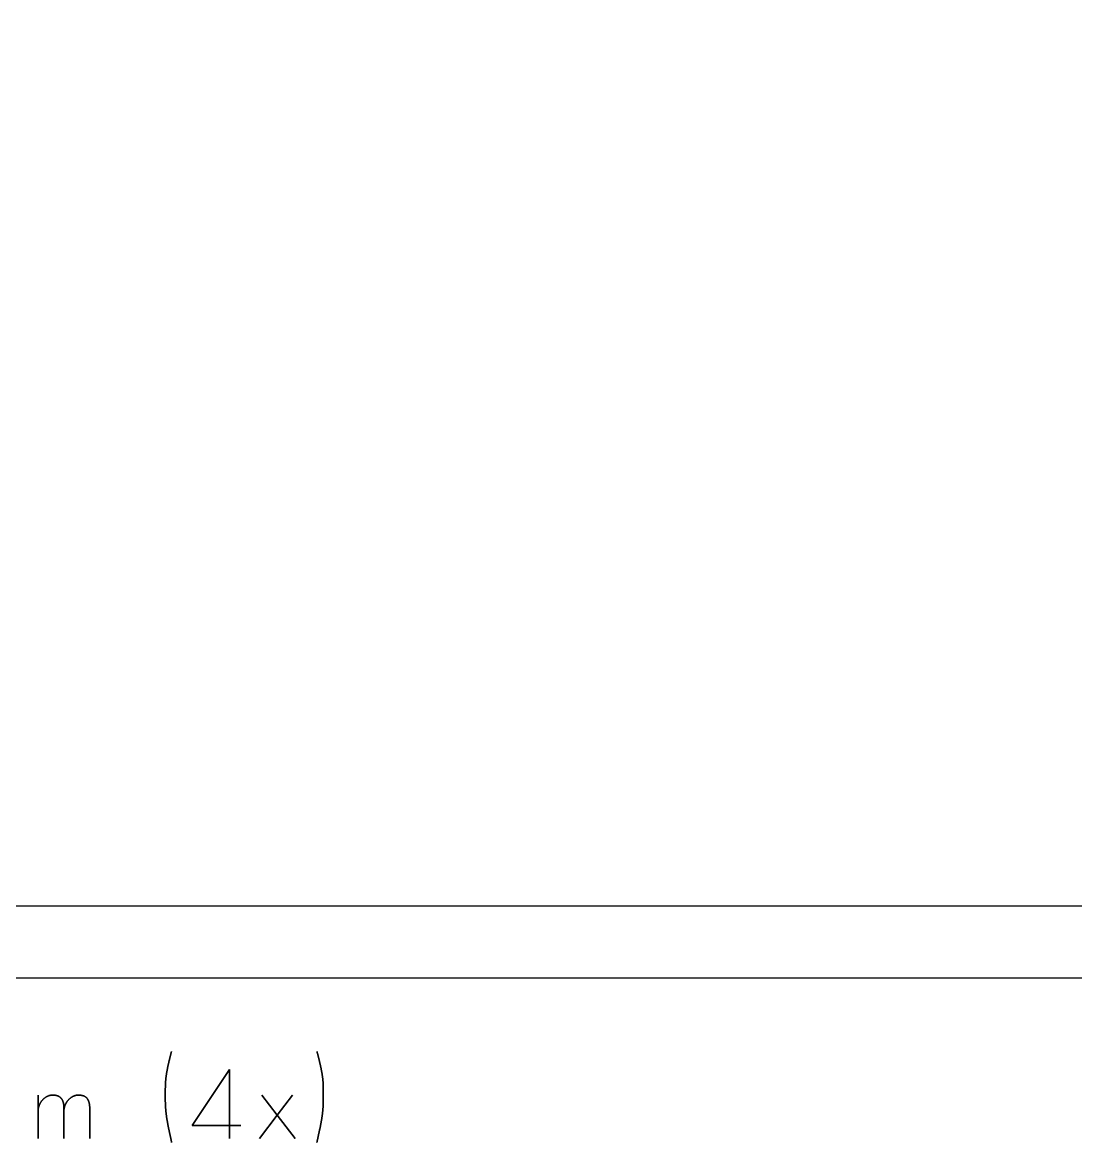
# Model space of a CAD drawing. Extents: x -3500 to 300, y -1049 to 1500.
# Drawn here: x -1895.8 to -1583, y -1048.9 to -716.4 of the extents above; entities that cross this region are included whole.
import ezdxf

# ---------------------------------------------------------------- set-up
doc = ezdxf.new("R2010")
doc.units = 0
for name, color, linetype in [('OUTLINES', 7, 'CONTINUOUS'), ('SHEETS', 7, 'CONTINUOUS'), ('SHEETTAGS', 7, 'CONTINUOUS')]:
    doc.layers.add(name, color=color, linetype=linetype)

msp = doc.modelspace()

# ---------------------------------------------------------------- linework, layer by layer
at = {"layer": 'OUTLINES', "color": 5}
msp.add_lwpolyline([(-1140.52, -396.74), (-1140.52, -978.74), (-2190.52, -978.74), (-2190.52, -396.74)], close=True, dxfattribs=at)
at = {"layer": 'SHEETS', "color": 1}
msp.add_lwpolyline([(-2200, -1000), (-1000, -1000), (-1000, 1500), (-2200, 1500)], close=True, dxfattribs=at)
at = {"layer": 'SHEETTAGS', "color": 1}
for p, q in [((-1834.26, -1027.16), (-1834.26, -1047.71)), ((-1834.26, -1047.71), (-1834.26, -1027.16)), ((-1820.1, -1040.75), (-1824.64, -1034.79)), ((-1824.64, -1034.79), (-1820.1, -1040.75)), ((-1820.1, -1040.75), (-1815.54, -1034.79)), ((-1815.54, -1034.79), (-1820.1, -1040.75)), ((-1820.1, -1040.75), (-1825.4, -1047.71)), ((-1825.4, -1047.71), (-1820.1, -1040.75))]:
    msp.add_line(p, q, dxfattribs=at)
for points in [[(-1851.46, -1048.88), (-1851.48, -1048.78), (-1851.5, -1048.67), (-1851.52, -1048.57), (-1851.54, -1048.46), (-1851.56, -1048.36), (-1851.59, -1048.26), (-1851.61, -1048.16), (-1851.63, -1048.06), (-1851.65, -1047.96), (-1851.67, -1047.86), (-1851.69, -1047.76), (-1851.71, -1047.66), (-1851.73, -1047.56), (-1851.75, -1047.46), (-1851.77, -1047.36), (-1851.8, -1047.27), (-1851.82, -1047.17), (-1851.84, -1047.07), (-1851.86, -1046.98), (-1851.88, -1046.88), (-1851.9, -1046.79), (-1851.92, -1046.69), (-1851.94, -1046.6), (-1851.96, -1046.51), (-1851.98, -1046.41), (-1852, -1046.32), (-1852.02, -1046.23), (-1852.04, -1046.14), (-1852.06, -1046.05), (-1852.07, -1045.96), (-1852.09, -1045.87), (-1852.11, -1045.78), (-1852.13, -1045.69), (-1852.15, -1045.61), (-1852.17, -1045.52), (-1852.19, -1045.43), (-1852.21, -1045.33), (-1852.23, -1045.24), (-1852.25, -1045.14), (-1852.27, -1045.04), (-1852.29, -1044.95), (-1852.31, -1044.85), (-1852.33, -1044.75), (-1852.35, -1044.66), (-1852.37, -1044.56), (-1852.39, -1044.46), (-1852.41, -1044.37), (-1852.43, -1044.27), (-1852.45, -1044.17), (-1852.47, -1044.08), (-1852.49, -1043.98), (-1852.51, -1043.89), (-1852.53, -1043.79), (-1852.55, -1043.7), (-1852.56, -1043.6), (-1852.58, -1043.51), (-1852.6, -1043.41), (-1852.62, -1043.32), (-1852.63, -1043.22), (-1852.65, -1043.13), (-1852.67, -1043.03), (-1852.69, -1042.94), (-1852.7, -1042.84), (-1852.72, -1042.75), (-1852.74, -1042.66), (-1852.75, -1042.56), (-1852.77, -1042.47), (-1852.79, -1042.38), (-1852.8, -1042.28), (-1852.82, -1042.18), (-1852.83, -1042.09), (-1852.85, -1041.99), (-1852.86, -1041.89), (-1852.88, -1041.8), (-1852.89, -1041.7), (-1852.91, -1041.6), (-1852.92, -1041.5), (-1852.94, -1041.41), (-1852.95, -1041.31), (-1852.96, -1041.21), (-1852.98, -1041.12), (-1852.99, -1041.02), (-1853, -1040.92), (-1853.02, -1040.82), (-1853.03, -1040.72), (-1853.04, -1040.63), (-1853.05, -1040.53), (-1853.07, -1040.43), (-1853.08, -1040.33), (-1853.09, -1040.23), (-1853.1, -1040.14), (-1853.11, -1040.04), (-1853.13, -1039.94), (-1853.14, -1039.84), (-1853.15, -1039.74), (-1853.16, -1039.64), (-1853.17, -1039.55), (-1853.18, -1039.45), (-1853.19, -1039.35), (-1853.2, -1039.26), (-1853.21, -1039.17), (-1853.22, -1039.08), (-1853.22, -1038.98), (-1853.23, -1038.89), (-1853.24, -1038.8), (-1853.25, -1038.7), (-1853.25, -1038.61), (-1853.26, -1038.52), (-1853.27, -1038.42), (-1853.27, -1038.33), (-1853.28, -1038.23), (-1853.29, -1038.13), (-1853.29, -1038.04), (-1853.3, -1037.94), (-1853.3, -1037.84), (-1853.31, -1037.74), (-1853.31, -1037.64), (-1853.31, -1037.54), (-1853.32, -1037.44), (-1853.32, -1037.34), (-1853.33, -1037.24), (-1853.33, -1037.14), (-1853.33, -1037.03), (-1853.33, -1036.93), (-1853.34, -1036.83), (-1853.34, -1036.72), (-1853.34, -1036.62), (-1853.34, -1036.51), (-1853.34, -1036.41), (-1853.34, -1036.3), (-1853.34, -1036.2), (-1853.35, -1036.09), (-1853.35, -1035.98), (-1853.35, -1035.87), (-1853.35, -1035.76), (-1853.35, -1035.66), (-1853.35, -1035.55), (-1853.35, -1035.44), (-1853.35, -1035.34), (-1853.35, -1035.23), (-1853.35, -1035.13), (-1853.35, -1035.03), (-1853.35, -1034.93), (-1853.35, -1034.83), (-1853.35, -1034.73), (-1853.35, -1034.63), (-1853.35, -1034.54), (-1853.35, -1034.44), (-1853.35, -1034.35), (-1853.35, -1034.25), (-1853.35, -1034.16), (-1853.35, -1034.07), (-1853.35, -1033.98), (-1853.35, -1033.89), (-1853.35, -1033.8), (-1853.35, -1033.7), (-1853.34, -1033.59), (-1853.34, -1033.49), (-1853.34, -1033.39), (-1853.34, -1033.29), (-1853.34, -1033.19), (-1853.34, -1033.09), (-1853.34, -1032.99), (-1853.34, -1032.89), (-1853.34, -1032.79), (-1853.34, -1032.7), (-1853.33, -1032.6), (-1853.33, -1032.5), (-1853.33, -1032.4), (-1853.33, -1032.31), (-1853.33, -1032.21), (-1853.32, -1032.12), (-1853.32, -1032.02), (-1853.32, -1031.93), (-1853.31, -1031.83), (-1853.31, -1031.74), (-1853.31, -1031.64), (-1853.3, -1031.55), (-1853.3, -1031.45), (-1853.29, -1031.35), (-1853.29, -1031.26), (-1853.28, -1031.16), (-1853.28, -1031.06), (-1853.27, -1030.97), (-1853.26, -1030.87), (-1853.26, -1030.77), (-1853.25, -1030.67), (-1853.24, -1030.58), (-1853.23, -1030.48), (-1853.23, -1030.38), (-1853.22, -1030.28), (-1853.21, -1030.18), (-1853.2, -1030.08), (-1853.19, -1030), (-1853.18, -1029.91), (-1853.17, -1029.82), (-1853.16, -1029.73), (-1853.15, -1029.64), (-1853.14, -1029.55), (-1853.12, -1029.46), (-1853.11, -1029.37), (-1853.1, -1029.27), (-1853.09, -1029.18), (-1853.07, -1029.08), (-1853.06, -1028.99), (-1853.05, -1028.89), (-1853.03, -1028.79), (-1853.02, -1028.69), (-1853, -1028.59), (-1852.99, -1028.49), (-1852.97, -1028.39), (-1852.96, -1028.29), (-1852.94, -1028.18), (-1852.92, -1028.08), (-1852.9, -1027.97), (-1852.89, -1027.89), (-1852.88, -1027.8), (-1852.86, -1027.72), (-1852.84, -1027.63), (-1852.83, -1027.54), (-1852.81, -1027.46), (-1852.8, -1027.37), (-1852.78, -1027.28), (-1852.76, -1027.19), (-1852.74, -1027.09), (-1852.73, -1027), (-1852.71, -1026.91), (-1852.69, -1026.82), (-1852.67, -1026.72), (-1852.65, -1026.63), (-1852.63, -1026.53), (-1852.61, -1026.43), (-1852.59, -1026.34), (-1852.57, -1026.24), (-1852.55, -1026.14), (-1852.52, -1026.04), (-1852.5, -1025.94), (-1852.48, -1025.84), (-1852.46, -1025.74), (-1852.43, -1025.63), (-1852.41, -1025.53), (-1852.39, -1025.43), (-1852.36, -1025.32), (-1852.34, -1025.24), (-1852.33, -1025.16), (-1852.31, -1025.07), (-1852.29, -1024.99), (-1852.27, -1024.9), (-1852.25, -1024.81), (-1852.23, -1024.73), (-1852.2, -1024.64), (-1852.18, -1024.55), (-1852.16, -1024.46), (-1852.14, -1024.37), (-1852.12, -1024.28), (-1852.1, -1024.19), (-1852.07, -1024.1), (-1852.05, -1024), (-1852.03, -1023.91), (-1852.01, -1023.82), (-1851.98, -1023.72), (-1851.96, -1023.62), (-1851.94, -1023.53), (-1851.91, -1023.43), (-1851.89, -1023.33), (-1851.86, -1023.23), (-1851.84, -1023.13), (-1851.81, -1023.03), (-1851.79, -1022.93), (-1851.76, -1022.83), (-1851.74, -1022.72), (-1851.71, -1022.62), (-1851.68, -1022.52), (-1851.66, -1022.41), (-1851.63, -1022.3), (-1851.6, -1022.2), (-1851.58, -1022.09), (-1851.55, -1021.98), (-1851.52, -1021.87), (-1851.55, -1021.98), (-1851.58, -1022.09), (-1851.6, -1022.2), (-1851.63, -1022.3), (-1851.66, -1022.41), (-1851.68, -1022.52), (-1851.71, -1022.62), (-1851.74, -1022.72), (-1851.76, -1022.83), (-1851.79, -1022.93), (-1851.81, -1023.03), (-1851.84, -1023.13), (-1851.86, -1023.23), (-1851.89, -1023.33), (-1851.91, -1023.43), (-1851.94, -1023.53), (-1851.96, -1023.62), (-1851.98, -1023.72), (-1852.01, -1023.82), (-1852.03, -1023.91), (-1852.05, -1024), (-1852.07, -1024.1), (-1852.1, -1024.19), (-1852.12, -1024.28), (-1852.14, -1024.37), (-1852.16, -1024.46), (-1852.18, -1024.55), (-1852.2, -1024.64), (-1852.23, -1024.73), (-1852.25, -1024.81), (-1852.27, -1024.9), (-1852.29, -1024.99), (-1852.31, -1025.07), (-1852.33, -1025.16), (-1852.34, -1025.24), (-1852.36, -1025.32), (-1852.39, -1025.43), (-1852.41, -1025.53), (-1852.43, -1025.63), (-1852.46, -1025.74), (-1852.48, -1025.84), (-1852.5, -1025.94), (-1852.52, -1026.04), (-1852.55, -1026.14), (-1852.57, -1026.24), (-1852.59, -1026.34), (-1852.61, -1026.43), (-1852.63, -1026.53), (-1852.65, -1026.63), (-1852.67, -1026.72), (-1852.69, -1026.82), (-1852.71, -1026.91), (-1852.73, -1027), (-1852.74, -1027.09), (-1852.76, -1027.19), (-1852.78, -1027.28), (-1852.8, -1027.37), (-1852.81, -1027.46), (-1852.83, -1027.54), (-1852.84, -1027.63), (-1852.86, -1027.72), (-1852.88, -1027.8), (-1852.89, -1027.89), (-1852.9, -1027.97), (-1852.92, -1028.08), (-1852.94, -1028.18), (-1852.96, -1028.29), (-1852.97, -1028.39), (-1852.99, -1028.49), (-1853, -1028.59), (-1853.02, -1028.69), (-1853.03, -1028.79), (-1853.05, -1028.89), (-1853.06, -1028.99), (-1853.07, -1029.08), (-1853.09, -1029.18), (-1853.1, -1029.27), (-1853.11, -1029.37), (-1853.12, -1029.46), (-1853.14, -1029.55), (-1853.15, -1029.64), (-1853.16, -1029.73), (-1853.17, -1029.82), (-1853.18, -1029.91), (-1853.19, -1030), (-1853.2, -1030.08), (-1853.21, -1030.18), (-1853.22, -1030.28), (-1853.23, -1030.38), (-1853.23, -1030.48), (-1853.24, -1030.58), (-1853.25, -1030.67), (-1853.26, -1030.77), (-1853.26, -1030.87), (-1853.27, -1030.97), (-1853.28, -1031.06), (-1853.28, -1031.16), (-1853.29, -1031.26), (-1853.29, -1031.35), (-1853.3, -1031.45), (-1853.3, -1031.55), (-1853.31, -1031.64), (-1853.31, -1031.74), (-1853.31, -1031.83), (-1853.32, -1031.93), (-1853.32, -1032.02), (-1853.32, -1032.12), (-1853.33, -1032.21), (-1853.33, -1032.31), (-1853.33, -1032.4), (-1853.33, -1032.5), (-1853.33, -1032.6), (-1853.34, -1032.7), (-1853.34, -1032.79), (-1853.34, -1032.89), (-1853.34, -1032.99), (-1853.34, -1033.09), (-1853.34, -1033.19), (-1853.34, -1033.29), (-1853.34, -1033.39), (-1853.34, -1033.49), (-1853.34, -1033.59), (-1853.35, -1033.7), (-1853.35, -1033.8), (-1853.35, -1033.89), (-1853.35, -1033.98), (-1853.35, -1034.07), (-1853.35, -1034.16), (-1853.35, -1034.25), (-1853.35, -1034.35), (-1853.35, -1034.44), (-1853.35, -1034.54), (-1853.35, -1034.63), (-1853.35, -1034.73), (-1853.35, -1034.83), (-1853.35, -1034.93), (-1853.35, -1035.03), (-1853.35, -1035.13), (-1853.35, -1035.23), (-1853.35, -1035.34), (-1853.35, -1035.44), (-1853.35, -1035.55), (-1853.35, -1035.66), (-1853.35, -1035.76), (-1853.35, -1035.87), (-1853.35, -1035.98), (-1853.35, -1036.09), (-1853.34, -1036.2), (-1853.34, -1036.3), (-1853.34, -1036.41), (-1853.34, -1036.51), (-1853.34, -1036.62), (-1853.34, -1036.72), (-1853.34, -1036.83), (-1853.33, -1036.93), (-1853.33, -1037.03), (-1853.33, -1037.14), (-1853.33, -1037.24), (-1853.32, -1037.34), (-1853.32, -1037.44), (-1853.31, -1037.54), (-1853.31, -1037.64), (-1853.31, -1037.74), (-1853.3, -1037.84), (-1853.3, -1037.94), (-1853.29, -1038.04), (-1853.29, -1038.13), (-1853.28, -1038.23), (-1853.27, -1038.33), (-1853.27, -1038.42), (-1853.26, -1038.52), (-1853.25, -1038.61), (-1853.25, -1038.7), (-1853.24, -1038.8), (-1853.23, -1038.89), (-1853.22, -1038.98), (-1853.22, -1039.08), (-1853.21, -1039.17), (-1853.2, -1039.26), (-1853.19, -1039.35), (-1853.18, -1039.45), (-1853.17, -1039.55), (-1853.16, -1039.64), (-1853.15, -1039.74), (-1853.14, -1039.84), (-1853.13, -1039.94), (-1853.11, -1040.04), (-1853.1, -1040.14), (-1853.09, -1040.23), (-1853.08, -1040.33), (-1853.07, -1040.43), (-1853.05, -1040.53), (-1853.04, -1040.63), (-1853.03, -1040.72), (-1853.02, -1040.82), (-1853, -1040.92), (-1852.99, -1041.02), (-1852.98, -1041.12), (-1852.96, -1041.21), (-1852.95, -1041.31), (-1852.94, -1041.41), (-1852.92, -1041.5), (-1852.91, -1041.6), (-1852.89, -1041.7), (-1852.88, -1041.8), (-1852.86, -1041.89), (-1852.85, -1041.99), (-1852.83, -1042.09), (-1852.82, -1042.18), (-1852.8, -1042.28), (-1852.79, -1042.38), (-1852.77, -1042.47), (-1852.75, -1042.56), (-1852.74, -1042.66), (-1852.72, -1042.75), (-1852.7, -1042.84), (-1852.69, -1042.94), (-1852.67, -1043.03), (-1852.65, -1043.13), (-1852.63, -1043.22), (-1852.62, -1043.32), (-1852.6, -1043.41), (-1852.58, -1043.51), (-1852.56, -1043.6), (-1852.55, -1043.7), (-1852.53, -1043.79), (-1852.51, -1043.89), (-1852.49, -1043.98), (-1852.47, -1044.08), (-1852.45, -1044.17), (-1852.43, -1044.27), (-1852.41, -1044.37), (-1852.39, -1044.46), (-1852.37, -1044.56), (-1852.35, -1044.66), (-1852.33, -1044.75), (-1852.31, -1044.85), (-1852.29, -1044.95), (-1852.27, -1045.04), (-1852.25, -1045.14), (-1852.23, -1045.24), (-1852.21, -1045.33), (-1852.19, -1045.43), (-1852.17, -1045.52), (-1852.15, -1045.61), (-1852.13, -1045.69), (-1852.11, -1045.78), (-1852.09, -1045.87), (-1852.07, -1045.96), (-1852.06, -1046.05), (-1852.04, -1046.14), (-1852.02, -1046.23), (-1852, -1046.32), (-1851.98, -1046.41), (-1851.96, -1046.51), (-1851.94, -1046.6), (-1851.92, -1046.69), (-1851.9, -1046.79), (-1851.88, -1046.88), (-1851.86, -1046.98), (-1851.84, -1047.07), (-1851.82, -1047.17), (-1851.8, -1047.27), (-1851.77, -1047.36), (-1851.75, -1047.46), (-1851.73, -1047.56), (-1851.71, -1047.66), (-1851.69, -1047.76), (-1851.67, -1047.86), (-1851.65, -1047.96), (-1851.63, -1048.06), (-1851.61, -1048.16), (-1851.59, -1048.26), (-1851.56, -1048.36), (-1851.54, -1048.46), (-1851.52, -1048.57), (-1851.5, -1048.67), (-1851.48, -1048.78), (-1851.46, -1048.88)], [(-1808.34, -1048.88), (-1808.31, -1048.78), (-1808.29, -1048.67), (-1808.27, -1048.57), (-1808.25, -1048.46), (-1808.23, -1048.36), (-1808.21, -1048.26), (-1808.18, -1048.16), (-1808.16, -1048.06), (-1808.14, -1047.96), (-1808.12, -1047.86), (-1808.1, -1047.76), (-1808.08, -1047.66), (-1808.06, -1047.56), (-1808.04, -1047.46), (-1808.02, -1047.36), (-1807.99, -1047.27), (-1807.97, -1047.17), (-1807.95, -1047.07), (-1807.93, -1046.98), (-1807.91, -1046.88), (-1807.89, -1046.79), (-1807.87, -1046.69), (-1807.85, -1046.6), (-1807.83, -1046.51), (-1807.81, -1046.41), (-1807.79, -1046.32), (-1807.77, -1046.23), (-1807.75, -1046.14), (-1807.73, -1046.05), (-1807.71, -1045.96), (-1807.69, -1045.87), (-1807.67, -1045.78), (-1807.65, -1045.69), (-1807.63, -1045.61), (-1807.61, -1045.52), (-1807.59, -1045.43), (-1807.57, -1045.33), (-1807.55, -1045.24), (-1807.53, -1045.14), (-1807.51, -1045.04), (-1807.48, -1044.95), (-1807.46, -1044.85), (-1807.44, -1044.75), (-1807.42, -1044.66), (-1807.4, -1044.56), (-1807.38, -1044.46), (-1807.36, -1044.37), (-1807.34, -1044.27), (-1807.32, -1044.17), (-1807.3, -1044.08), (-1807.28, -1043.98), (-1807.26, -1043.89), (-1807.24, -1043.79), (-1807.23, -1043.7), (-1807.21, -1043.6), (-1807.19, -1043.51), (-1807.17, -1043.41), (-1807.15, -1043.32), (-1807.14, -1043.22), (-1807.12, -1043.13), (-1807.1, -1043.03), (-1807.08, -1042.94), (-1807.07, -1042.84), (-1807.05, -1042.75), (-1807.03, -1042.66), (-1807.02, -1042.56), (-1807, -1042.47), (-1806.99, -1042.38), (-1806.97, -1042.28), (-1806.95, -1042.18), (-1806.94, -1042.09), (-1806.92, -1041.99), (-1806.91, -1041.89), (-1806.89, -1041.8), (-1806.88, -1041.7), (-1806.86, -1041.6), (-1806.85, -1041.5), (-1806.83, -1041.41), (-1806.82, -1041.31), (-1806.8, -1041.21), (-1806.79, -1041.12), (-1806.78, -1041.02), (-1806.76, -1040.92), (-1806.75, -1040.82), (-1806.74, -1040.72), (-1806.72, -1040.63), (-1806.71, -1040.53), (-1806.7, -1040.43), (-1806.69, -1040.33), (-1806.67, -1040.23), (-1806.66, -1040.14), (-1806.65, -1040.04), (-1806.64, -1039.94), (-1806.63, -1039.84), (-1806.62, -1039.74), (-1806.61, -1039.64), (-1806.6, -1039.55), (-1806.58, -1039.45), (-1806.57, -1039.35), (-1806.57, -1039.26), (-1806.56, -1039.17), (-1806.55, -1039.08), (-1806.54, -1038.98), (-1806.53, -1038.89), (-1806.52, -1038.8), (-1806.52, -1038.7), (-1806.51, -1038.61), (-1806.5, -1038.52), (-1806.5, -1038.42), (-1806.49, -1038.33), (-1806.48, -1038.23), (-1806.48, -1038.13), (-1806.47, -1038.04), (-1806.47, -1037.94), (-1806.46, -1037.84), (-1806.46, -1037.74), (-1806.45, -1037.64), (-1806.45, -1037.54), (-1806.45, -1037.44), (-1806.44, -1037.34), (-1806.44, -1037.24), (-1806.43, -1037.14), (-1806.43, -1037.03), (-1806.43, -1036.93), (-1806.43, -1036.83), (-1806.43, -1036.72), (-1806.42, -1036.62), (-1806.42, -1036.51), (-1806.42, -1036.41), (-1806.42, -1036.3), (-1806.42, -1036.2), (-1806.42, -1036.09), (-1806.42, -1035.98), (-1806.42, -1035.87), (-1806.42, -1035.76), (-1806.42, -1035.66), (-1806.42, -1035.55), (-1806.42, -1035.44), (-1806.42, -1035.34), (-1806.42, -1035.23), (-1806.42, -1035.13), (-1806.42, -1035.03), (-1806.42, -1034.93), (-1806.42, -1034.83), (-1806.42, -1034.73), (-1806.42, -1034.63), (-1806.42, -1034.54), (-1806.42, -1034.44), (-1806.42, -1034.35), (-1806.42, -1034.25), (-1806.42, -1034.16), (-1806.42, -1034.07), (-1806.42, -1033.98), (-1806.42, -1033.89), (-1806.42, -1033.8), (-1806.42, -1033.7), (-1806.42, -1033.59), (-1806.42, -1033.49), (-1806.42, -1033.39), (-1806.42, -1033.29), (-1806.42, -1033.19), (-1806.42, -1033.09), (-1806.42, -1032.99), (-1806.42, -1032.89), (-1806.43, -1032.79), (-1806.43, -1032.7), (-1806.43, -1032.6), (-1806.43, -1032.5), (-1806.43, -1032.4), (-1806.44, -1032.31), (-1806.44, -1032.21), (-1806.44, -1032.12), (-1806.44, -1032.02), (-1806.45, -1031.93), (-1806.45, -1031.83), (-1806.45, -1031.74), (-1806.46, -1031.64), (-1806.46, -1031.55), (-1806.47, -1031.45), (-1806.47, -1031.35), (-1806.48, -1031.26), (-1806.48, -1031.16), (-1806.49, -1031.06), (-1806.5, -1030.97), (-1806.5, -1030.87), (-1806.51, -1030.77), (-1806.52, -1030.67), (-1806.53, -1030.58), (-1806.54, -1030.48), (-1806.54, -1030.38), (-1806.55, -1030.28), (-1806.56, -1030.18), (-1806.57, -1030.08), (-1806.58, -1030), (-1806.59, -1029.91), (-1806.6, -1029.82), (-1806.61, -1029.73), (-1806.63, -1029.64), (-1806.64, -1029.55), (-1806.65, -1029.46), (-1806.66, -1029.37), (-1806.68, -1029.27), (-1806.69, -1029.18), (-1806.7, -1029.08), (-1806.72, -1028.99), (-1806.73, -1028.89), (-1806.75, -1028.79), (-1806.76, -1028.69), (-1806.78, -1028.59), (-1806.8, -1028.49), (-1806.81, -1028.39), (-1806.83, -1028.29), (-1806.85, -1028.18), (-1806.87, -1028.08), (-1806.89, -1027.97), (-1806.9, -1027.89), (-1806.92, -1027.8), (-1806.93, -1027.72), (-1806.95, -1027.63), (-1806.97, -1027.54), (-1806.98, -1027.46), (-1807, -1027.37), (-1807.02, -1027.28), (-1807.04, -1027.19), (-1807.05, -1027.09), (-1807.07, -1027), (-1807.09, -1026.91), (-1807.11, -1026.82), (-1807.13, -1026.72), (-1807.15, -1026.63), (-1807.17, -1026.53), (-1807.19, -1026.43), (-1807.21, -1026.34), (-1807.23, -1026.24), (-1807.25, -1026.14), (-1807.28, -1026.04), (-1807.3, -1025.94), (-1807.32, -1025.84), (-1807.34, -1025.74), (-1807.37, -1025.63), (-1807.39, -1025.53), (-1807.41, -1025.43), (-1807.44, -1025.32), (-1807.46, -1025.24), (-1807.47, -1025.16), (-1807.49, -1025.07), (-1807.51, -1024.99), (-1807.53, -1024.9), (-1807.55, -1024.81), (-1807.57, -1024.73), (-1807.59, -1024.64), (-1807.61, -1024.55), (-1807.63, -1024.46), (-1807.66, -1024.37), (-1807.68, -1024.28), (-1807.7, -1024.19), (-1807.72, -1024.1), (-1807.74, -1024), (-1807.77, -1023.91), (-1807.79, -1023.82), (-1807.81, -1023.72), (-1807.84, -1023.62), (-1807.86, -1023.53), (-1807.88, -1023.43), (-1807.91, -1023.33), (-1807.93, -1023.23), (-1807.96, -1023.13), (-1807.98, -1023.03), (-1808.01, -1022.93), (-1808.04, -1022.83), (-1808.06, -1022.72), (-1808.09, -1022.62), (-1808.11, -1022.52), (-1808.14, -1022.41), (-1808.17, -1022.3), (-1808.2, -1022.2), (-1808.22, -1022.09), (-1808.25, -1021.98), (-1808.28, -1021.87), (-1808.25, -1021.98), (-1808.22, -1022.09), (-1808.2, -1022.2), (-1808.17, -1022.3), (-1808.14, -1022.41), (-1808.11, -1022.52), (-1808.09, -1022.62), (-1808.06, -1022.72), (-1808.04, -1022.83), (-1808.01, -1022.93), (-1807.98, -1023.03), (-1807.96, -1023.13), (-1807.93, -1023.23), (-1807.91, -1023.33), (-1807.88, -1023.43), (-1807.86, -1023.53), (-1807.84, -1023.62), (-1807.81, -1023.72), (-1807.79, -1023.82), (-1807.77, -1023.91), (-1807.74, -1024), (-1807.72, -1024.1), (-1807.7, -1024.19), (-1807.68, -1024.28), (-1807.66, -1024.37), (-1807.63, -1024.46), (-1807.61, -1024.55), (-1807.59, -1024.64), (-1807.57, -1024.73), (-1807.55, -1024.81), (-1807.53, -1024.9), (-1807.51, -1024.99), (-1807.49, -1025.07), (-1807.47, -1025.16), (-1807.46, -1025.24), (-1807.44, -1025.32), (-1807.41, -1025.43), (-1807.39, -1025.53), (-1807.37, -1025.63), (-1807.34, -1025.74), (-1807.32, -1025.84), (-1807.3, -1025.94), (-1807.28, -1026.04), (-1807.25, -1026.14), (-1807.23, -1026.24), (-1807.21, -1026.34), (-1807.19, -1026.43), (-1807.17, -1026.53), (-1807.15, -1026.63), (-1807.13, -1026.72), (-1807.11, -1026.82), (-1807.09, -1026.91), (-1807.07, -1027), (-1807.05, -1027.09), (-1807.04, -1027.19), (-1807.02, -1027.28), (-1807, -1027.37), (-1806.98, -1027.46), (-1806.97, -1027.54), (-1806.95, -1027.63), (-1806.93, -1027.72), (-1806.92, -1027.8), (-1806.9, -1027.89), (-1806.89, -1027.97), (-1806.87, -1028.08), (-1806.85, -1028.18), (-1806.83, -1028.29), (-1806.81, -1028.39), (-1806.8, -1028.49), (-1806.78, -1028.59), (-1806.76, -1028.69), (-1806.75, -1028.79), (-1806.73, -1028.89), (-1806.72, -1028.99), (-1806.7, -1029.08), (-1806.69, -1029.18), (-1806.68, -1029.27), (-1806.66, -1029.37), (-1806.65, -1029.46), (-1806.64, -1029.55), (-1806.63, -1029.64), (-1806.61, -1029.73), (-1806.6, -1029.82), (-1806.59, -1029.91), (-1806.58, -1030), (-1806.57, -1030.08), (-1806.56, -1030.18), (-1806.55, -1030.28), (-1806.54, -1030.38), (-1806.54, -1030.48), (-1806.53, -1030.58), (-1806.52, -1030.67), (-1806.51, -1030.77), (-1806.5, -1030.87), (-1806.5, -1030.97), (-1806.49, -1031.06), (-1806.48, -1031.16), (-1806.48, -1031.26), (-1806.47, -1031.35), (-1806.47, -1031.45), (-1806.46, -1031.55), (-1806.46, -1031.64), (-1806.45, -1031.74), (-1806.45, -1031.83), (-1806.45, -1031.93), (-1806.44, -1032.02), (-1806.44, -1032.12), (-1806.44, -1032.21), (-1806.44, -1032.31), (-1806.43, -1032.4), (-1806.43, -1032.5), (-1806.43, -1032.6), (-1806.43, -1032.7), (-1806.43, -1032.79), (-1806.42, -1032.89), (-1806.42, -1032.99), (-1806.42, -1033.09), (-1806.42, -1033.19), (-1806.42, -1033.29), (-1806.42, -1033.39), (-1806.42, -1033.49), (-1806.42, -1033.59), (-1806.42, -1033.7), (-1806.42, -1033.8), (-1806.42, -1033.89), (-1806.42, -1033.98), (-1806.42, -1034.07), (-1806.42, -1034.16), (-1806.42, -1034.25), (-1806.42, -1034.35), (-1806.42, -1034.44), (-1806.42, -1034.54), (-1806.42, -1034.63), (-1806.42, -1034.73), (-1806.42, -1034.83), (-1806.42, -1034.93), (-1806.42, -1035.03), (-1806.42, -1035.13), (-1806.42, -1035.23), (-1806.42, -1035.34), (-1806.42, -1035.44), (-1806.42, -1035.55), (-1806.42, -1035.66), (-1806.42, -1035.76), (-1806.42, -1035.87), (-1806.42, -1035.98), (-1806.42, -1036.09), (-1806.42, -1036.2), (-1806.42, -1036.3), (-1806.42, -1036.41), (-1806.42, -1036.51), (-1806.42, -1036.62), (-1806.43, -1036.72), (-1806.43, -1036.83), (-1806.43, -1036.93), (-1806.43, -1037.03), (-1806.43, -1037.14), (-1806.44, -1037.24), (-1806.44, -1037.34), (-1806.45, -1037.44), (-1806.45, -1037.54), (-1806.45, -1037.64), (-1806.46, -1037.74), (-1806.46, -1037.84), (-1806.47, -1037.94), (-1806.47, -1038.04), (-1806.48, -1038.13), (-1806.48, -1038.23), (-1806.49, -1038.33), (-1806.5, -1038.42), (-1806.5, -1038.52), (-1806.51, -1038.61), (-1806.52, -1038.7), (-1806.52, -1038.8), (-1806.53, -1038.89), (-1806.54, -1038.98), (-1806.55, -1039.08), (-1806.56, -1039.17), (-1806.57, -1039.26), (-1806.57, -1039.35), (-1806.58, -1039.45), (-1806.6, -1039.55), (-1806.61, -1039.64), (-1806.62, -1039.74), (-1806.63, -1039.84), (-1806.64, -1039.94), (-1806.65, -1040.04), (-1806.66, -1040.14), (-1806.67, -1040.23), (-1806.69, -1040.33), (-1806.7, -1040.43), (-1806.71, -1040.53), (-1806.72, -1040.63), (-1806.74, -1040.72), (-1806.75, -1040.82), (-1806.76, -1040.92), (-1806.78, -1041.02), (-1806.79, -1041.12), (-1806.8, -1041.21), (-1806.82, -1041.31), (-1806.83, -1041.41), (-1806.85, -1041.5), (-1806.86, -1041.6), (-1806.88, -1041.7), (-1806.89, -1041.8), (-1806.91, -1041.89), (-1806.92, -1041.99), (-1806.94, -1042.09), (-1806.95, -1042.18), (-1806.97, -1042.28), (-1806.99, -1042.38), (-1807, -1042.47), (-1807.02, -1042.56), (-1807.03, -1042.66), (-1807.05, -1042.75), (-1807.07, -1042.84), (-1807.08, -1042.94), (-1807.1, -1043.03), (-1807.12, -1043.13), (-1807.14, -1043.22), (-1807.15, -1043.32), (-1807.17, -1043.41), (-1807.19, -1043.51), (-1807.21, -1043.6), (-1807.23, -1043.7), (-1807.24, -1043.79), (-1807.26, -1043.89), (-1807.28, -1043.98), (-1807.3, -1044.08), (-1807.32, -1044.17), (-1807.34, -1044.27), (-1807.36, -1044.37), (-1807.38, -1044.46), (-1807.4, -1044.56), (-1807.42, -1044.66), (-1807.44, -1044.75), (-1807.46, -1044.85), (-1807.48, -1044.95), (-1807.51, -1045.04), (-1807.53, -1045.14), (-1807.55, -1045.24), (-1807.57, -1045.33), (-1807.59, -1045.43), (-1807.61, -1045.52), (-1807.63, -1045.61), (-1807.65, -1045.69), (-1807.67, -1045.78), (-1807.69, -1045.87), (-1807.71, -1045.96), (-1807.73, -1046.05), (-1807.75, -1046.14), (-1807.77, -1046.23), (-1807.79, -1046.32), (-1807.81, -1046.41), (-1807.83, -1046.51), (-1807.85, -1046.6), (-1807.87, -1046.69), (-1807.89, -1046.79), (-1807.91, -1046.88), (-1807.93, -1046.98), (-1807.95, -1047.07), (-1807.97, -1047.17), (-1807.99, -1047.27), (-1808.02, -1047.36), (-1808.04, -1047.46), (-1808.06, -1047.56), (-1808.08, -1047.66), (-1808.1, -1047.76), (-1808.12, -1047.86), (-1808.14, -1047.96), (-1808.16, -1048.06), (-1808.18, -1048.16), (-1808.21, -1048.26), (-1808.23, -1048.36), (-1808.25, -1048.46), (-1808.27, -1048.57), (-1808.29, -1048.67), (-1808.31, -1048.78), (-1808.34, -1048.88)], [(-1834.26, -1027.16), (-1845.36, -1043.85), (-1830.96, -1043.85), (-1845.36, -1043.85), (-1834.26, -1027.16)], [(-1891.12, -1039.27), (-1891.11, -1039.19), (-1891.1, -1039.1), (-1891.1, -1039.01), (-1891.08, -1038.92), (-1891.07, -1038.82), (-1891.05, -1038.73), (-1891.04, -1038.64), (-1891.01, -1038.55), (-1890.99, -1038.45), (-1890.97, -1038.36), (-1890.94, -1038.26), (-1890.91, -1038.16), (-1890.88, -1038.07), (-1890.84, -1037.97), (-1890.81, -1037.87), (-1890.77, -1037.77), (-1890.73, -1037.68), (-1890.69, -1037.59), (-1890.65, -1037.51), (-1890.61, -1037.42), (-1890.57, -1037.33), (-1890.52, -1037.25), (-1890.48, -1037.17), (-1890.43, -1037.08), (-1890.38, -1037), (-1890.33, -1036.92), (-1890.28, -1036.84), (-1890.22, -1036.76), (-1890.17, -1036.69), (-1890.11, -1036.61), (-1890.06, -1036.53), (-1890, -1036.46), (-1889.94, -1036.38), (-1889.88, -1036.31), (-1889.81, -1036.24), (-1889.75, -1036.17), (-1889.68, -1036.1), (-1889.61, -1036.03), (-1889.54, -1035.97), (-1889.47, -1035.9), (-1889.4, -1035.84), (-1889.33, -1035.78), (-1889.25, -1035.72), (-1889.18, -1035.66), (-1889.1, -1035.6), (-1889.02, -1035.54), (-1888.94, -1035.49), (-1888.86, -1035.43), (-1888.78, -1035.38), (-1888.69, -1035.33), (-1888.61, -1035.28), (-1888.52, -1035.23), (-1888.43, -1035.18), (-1888.34, -1035.14), (-1888.25, -1035.09), (-1888.16, -1035.06), (-1888.07, -1035.02), (-1887.98, -1034.98), (-1887.89, -1034.95), (-1887.79, -1034.92), (-1887.7, -1034.9), (-1887.6, -1034.88), (-1887.5, -1034.86), (-1887.41, -1034.84), (-1887.31, -1034.82), (-1887.21, -1034.81), (-1887.11, -1034.8), (-1887.01, -1034.79), (-1886.91, -1034.79), (-1886.8, -1034.79), (-1886.68, -1034.79), (-1886.56, -1034.79), (-1886.44, -1034.8), (-1886.32, -1034.81), (-1886.21, -1034.82), (-1886.09, -1034.83), (-1885.98, -1034.85), (-1885.88, -1034.86), (-1885.77, -1034.88), (-1885.67, -1034.9), (-1885.57, -1034.93), (-1885.48, -1034.96), (-1885.38, -1034.99), (-1885.29, -1035.02), (-1885.2, -1035.05), (-1885.12, -1035.09), (-1885.03, -1035.12), (-1884.95, -1035.17), (-1884.87, -1035.21), (-1884.8, -1035.25), (-1884.72, -1035.3), (-1884.65, -1035.35), (-1884.59, -1035.4), (-1884.52, -1035.46), (-1884.46, -1035.52), (-1884.4, -1035.57), (-1884.34, -1035.64), (-1884.28, -1035.7), (-1884.23, -1035.77), (-1884.18, -1035.83), (-1884.13, -1035.9), (-1884.09, -1035.97), (-1884.04, -1036.04), (-1884, -1036.12), (-1883.96, -1036.19), (-1883.92, -1036.27), (-1883.89, -1036.34), (-1883.85, -1036.42), (-1883.82, -1036.5), (-1883.78, -1036.59), (-1883.75, -1036.67), (-1883.72, -1036.76), (-1883.69, -1036.84), (-1883.67, -1036.93), (-1883.64, -1037.02), (-1883.62, -1037.12), (-1883.6, -1037.21), (-1883.58, -1037.31), (-1883.56, -1037.41), (-1883.54, -1037.5), (-1883.52, -1037.61), (-1883.51, -1037.71), (-1883.5, -1037.81), (-1883.48, -1037.92), (-1883.47, -1038.03), (-1883.47, -1038.14), (-1883.46, -1038.25), (-1883.45, -1038.36), (-1883.45, -1038.47), (-1883.45, -1038.59), (-1883.45, -1038.71), (-1883.45, -1047.71), (-1883.45, -1038.71), (-1883.45, -1038.59), (-1883.45, -1038.47), (-1883.45, -1038.36), (-1883.46, -1038.25), (-1883.47, -1038.14), (-1883.47, -1038.03), (-1883.48, -1037.92), (-1883.5, -1037.81), (-1883.51, -1037.71), (-1883.52, -1037.61), (-1883.54, -1037.5), (-1883.56, -1037.41), (-1883.58, -1037.31), (-1883.6, -1037.21), (-1883.62, -1037.12), (-1883.64, -1037.02), (-1883.67, -1036.93), (-1883.69, -1036.84), (-1883.72, -1036.76), (-1883.75, -1036.67), (-1883.78, -1036.59), (-1883.82, -1036.5), (-1883.85, -1036.42), (-1883.89, -1036.34), (-1883.92, -1036.27), (-1883.96, -1036.19), (-1884, -1036.12), (-1884.04, -1036.04), (-1884.09, -1035.97), (-1884.13, -1035.9), (-1884.18, -1035.83), (-1884.23, -1035.77), (-1884.28, -1035.7), (-1884.34, -1035.64), (-1884.4, -1035.57), (-1884.46, -1035.52), (-1884.52, -1035.46), (-1884.59, -1035.4), (-1884.65, -1035.35), (-1884.72, -1035.3), (-1884.8, -1035.25), (-1884.87, -1035.21), (-1884.95, -1035.17), (-1885.03, -1035.12), (-1885.12, -1035.09), (-1885.2, -1035.05), (-1885.29, -1035.02), (-1885.38, -1034.99), (-1885.48, -1034.96), (-1885.57, -1034.93), (-1885.67, -1034.9), (-1885.77, -1034.88), (-1885.88, -1034.86), (-1885.98, -1034.85), (-1886.09, -1034.83), (-1886.21, -1034.82), (-1886.32, -1034.81), (-1886.44, -1034.8), (-1886.56, -1034.79), (-1886.68, -1034.79), (-1886.8, -1034.79), (-1886.91, -1034.79), (-1887.01, -1034.79), (-1887.11, -1034.8), (-1887.21, -1034.81), (-1887.31, -1034.82), (-1887.41, -1034.84), (-1887.5, -1034.86), (-1887.6, -1034.88), (-1887.7, -1034.9), (-1887.79, -1034.92), (-1887.89, -1034.95), (-1887.98, -1034.98), (-1888.07, -1035.02), (-1888.16, -1035.06), (-1888.25, -1035.09), (-1888.34, -1035.14), (-1888.43, -1035.18), (-1888.52, -1035.23), (-1888.61, -1035.28), (-1888.69, -1035.33), (-1888.78, -1035.38), (-1888.86, -1035.43), (-1888.94, -1035.49), (-1889.02, -1035.54), (-1889.1, -1035.6), (-1889.18, -1035.66), (-1889.25, -1035.72), (-1889.33, -1035.78), (-1889.4, -1035.84), (-1889.47, -1035.9), (-1889.54, -1035.97), (-1889.61, -1036.03), (-1889.68, -1036.1), (-1889.75, -1036.17), (-1889.81, -1036.24), (-1889.88, -1036.31), (-1889.94, -1036.38), (-1890, -1036.46), (-1890.06, -1036.53), (-1890.11, -1036.61), (-1890.17, -1036.69), (-1890.22, -1036.76), (-1890.28, -1036.84), (-1890.33, -1036.92), (-1890.38, -1037), (-1890.43, -1037.08), (-1890.48, -1037.17), (-1890.52, -1037.25), (-1890.57, -1037.33), (-1890.61, -1037.42), (-1890.65, -1037.51), (-1890.69, -1037.59), (-1890.73, -1037.68), (-1890.77, -1037.77), (-1890.81, -1037.87), (-1890.84, -1037.97), (-1890.88, -1038.07), (-1890.91, -1038.16), (-1890.94, -1038.26), (-1890.97, -1038.36), (-1890.99, -1038.45), (-1891.01, -1038.55), (-1891.04, -1038.64), (-1891.05, -1038.73), (-1891.07, -1038.82), (-1891.08, -1038.92), (-1891.1, -1039.01), (-1891.1, -1039.1), (-1891.11, -1039.19), (-1891.12, -1039.27)], [(-1875.79, -1047.71), (-1875.79, -1038.71), (-1875.79, -1038.59), (-1875.79, -1038.47), (-1875.79, -1038.36), (-1875.8, -1038.25), (-1875.8, -1038.14), (-1875.81, -1038.03), (-1875.82, -1037.92), (-1875.83, -1037.81), (-1875.85, -1037.71), (-1875.86, -1037.61), (-1875.88, -1037.5), (-1875.9, -1037.41), (-1875.91, -1037.31), (-1875.94, -1037.21), (-1875.96, -1037.12), (-1875.98, -1037.02), (-1876.01, -1036.93), (-1876.03, -1036.84), (-1876.06, -1036.76), (-1876.09, -1036.67), (-1876.12, -1036.59), (-1876.16, -1036.5), (-1876.19, -1036.42), (-1876.23, -1036.34), (-1876.26, -1036.27), (-1876.3, -1036.19), (-1876.34, -1036.12), (-1876.38, -1036.04), (-1876.43, -1035.97), (-1876.47, -1035.9), (-1876.52, -1035.83), (-1876.57, -1035.77), (-1876.62, -1035.7), (-1876.68, -1035.64), (-1876.73, -1035.57), (-1876.79, -1035.52), (-1876.85, -1035.46), (-1876.92, -1035.4), (-1876.99, -1035.35), (-1877.06, -1035.3), (-1877.13, -1035.25), (-1877.2, -1035.21), (-1877.28, -1035.17), (-1877.36, -1035.12), (-1877.44, -1035.09), (-1877.53, -1035.05), (-1877.62, -1035.02), (-1877.71, -1034.99), (-1877.8, -1034.96), (-1877.89, -1034.93), (-1877.99, -1034.9), (-1878.09, -1034.88), (-1878.19, -1034.86), (-1878.3, -1034.85), (-1878.41, -1034.83), (-1878.52, -1034.82), (-1878.63, -1034.81), (-1878.75, -1034.8), (-1878.86, -1034.79), (-1878.98, -1034.79), (-1879.11, -1034.79), (-1879.21, -1034.79), (-1879.31, -1034.79), (-1879.41, -1034.8), (-1879.5, -1034.81), (-1879.6, -1034.82), (-1879.7, -1034.83), (-1879.79, -1034.85), (-1879.89, -1034.87), (-1879.98, -1034.89), (-1880.07, -1034.91), (-1880.16, -1034.94), (-1880.25, -1034.96), (-1880.34, -1034.99), (-1880.43, -1035.03), (-1880.52, -1035.06), (-1880.61, -1035.1), (-1880.69, -1035.14), (-1880.78, -1035.18), (-1880.86, -1035.23), (-1880.95, -1035.28), (-1881.03, -1035.33), (-1881.12, -1035.38), (-1881.2, -1035.43), (-1881.28, -1035.49), (-1881.36, -1035.54), (-1881.44, -1035.6), (-1881.52, -1035.66), (-1881.59, -1035.72), (-1881.66, -1035.78), (-1881.74, -1035.84), (-1881.81, -1035.9), (-1881.88, -1035.97), (-1881.95, -1036.03), (-1882.01, -1036.1), (-1882.08, -1036.17), (-1882.14, -1036.24), (-1882.21, -1036.31), (-1882.27, -1036.38), (-1882.33, -1036.46), (-1882.39, -1036.53), (-1882.45, -1036.61), (-1882.5, -1036.69), (-1882.56, -1036.76), (-1882.61, -1036.84), (-1882.66, -1036.92), (-1882.71, -1037), (-1882.76, -1037.08), (-1882.81, -1037.17), (-1882.85, -1037.25), (-1882.9, -1037.33), (-1882.94, -1037.42), (-1882.98, -1037.51), (-1883.02, -1037.59), (-1883.06, -1037.68), (-1883.1, -1037.77), (-1883.14, -1037.87), (-1883.17, -1037.97), (-1883.21, -1038.07), (-1883.24, -1038.16), (-1883.27, -1038.26), (-1883.3, -1038.36), (-1883.32, -1038.45), (-1883.35, -1038.55), (-1883.37, -1038.64), (-1883.38, -1038.73), (-1883.4, -1038.82), (-1883.41, -1038.92), (-1883.43, -1039.01), (-1883.43, -1039.1), (-1883.44, -1039.19), (-1883.45, -1039.27), (-1883.44, -1039.19), (-1883.43, -1039.1), (-1883.43, -1039.01), (-1883.41, -1038.92), (-1883.4, -1038.82), (-1883.38, -1038.73), (-1883.37, -1038.64), (-1883.35, -1038.55), (-1883.32, -1038.45), (-1883.3, -1038.36), (-1883.27, -1038.26), (-1883.24, -1038.16), (-1883.21, -1038.07), (-1883.17, -1037.97), (-1883.14, -1037.87), (-1883.1, -1037.77), (-1883.06, -1037.68), (-1883.02, -1037.59), (-1882.98, -1037.51), (-1882.94, -1037.42), (-1882.9, -1037.33), (-1882.85, -1037.25), (-1882.81, -1037.17), (-1882.76, -1037.08), (-1882.71, -1037), (-1882.66, -1036.92), (-1882.61, -1036.84), (-1882.56, -1036.76), (-1882.5, -1036.69), (-1882.45, -1036.61), (-1882.39, -1036.53), (-1882.33, -1036.46), (-1882.27, -1036.38), (-1882.21, -1036.31), (-1882.14, -1036.24), (-1882.08, -1036.17), (-1882.01, -1036.1), (-1881.95, -1036.03), (-1881.88, -1035.97), (-1881.81, -1035.9), (-1881.74, -1035.84), (-1881.66, -1035.78), (-1881.59, -1035.72), (-1881.52, -1035.66), (-1881.44, -1035.6), (-1881.36, -1035.54), (-1881.28, -1035.49), (-1881.2, -1035.43), (-1881.12, -1035.38), (-1881.03, -1035.33), (-1880.95, -1035.28), (-1880.86, -1035.23), (-1880.78, -1035.18), (-1880.69, -1035.14), (-1880.61, -1035.1), (-1880.52, -1035.06), (-1880.43, -1035.03), (-1880.34, -1034.99), (-1880.25, -1034.96), (-1880.16, -1034.94), (-1880.07, -1034.91), (-1879.98, -1034.89), (-1879.89, -1034.87), (-1879.79, -1034.85), (-1879.7, -1034.83), (-1879.6, -1034.82), (-1879.5, -1034.81), (-1879.41, -1034.8), (-1879.31, -1034.79), (-1879.21, -1034.79), (-1879.11, -1034.79), (-1878.98, -1034.79), (-1878.86, -1034.79), (-1878.75, -1034.8), (-1878.63, -1034.81), (-1878.52, -1034.82), (-1878.41, -1034.83), (-1878.3, -1034.85), (-1878.19, -1034.86), (-1878.09, -1034.88), (-1877.99, -1034.9), (-1877.89, -1034.93), (-1877.8, -1034.96), (-1877.71, -1034.99), (-1877.62, -1035.02), (-1877.53, -1035.05), (-1877.44, -1035.09), (-1877.36, -1035.12), (-1877.28, -1035.17), (-1877.2, -1035.21), (-1877.13, -1035.25), (-1877.06, -1035.3), (-1876.99, -1035.35), (-1876.92, -1035.4), (-1876.85, -1035.46), (-1876.79, -1035.52), (-1876.73, -1035.57), (-1876.68, -1035.64), (-1876.62, -1035.7), (-1876.57, -1035.77), (-1876.52, -1035.83), (-1876.47, -1035.9), (-1876.43, -1035.97), (-1876.38, -1036.04), (-1876.34, -1036.12), (-1876.3, -1036.19), (-1876.26, -1036.27), (-1876.23, -1036.34), (-1876.19, -1036.42), (-1876.16, -1036.5), (-1876.12, -1036.59), (-1876.09, -1036.67), (-1876.06, -1036.76), (-1876.03, -1036.84), (-1876.01, -1036.93), (-1875.98, -1037.02), (-1875.96, -1037.12), (-1875.94, -1037.21), (-1875.91, -1037.31), (-1875.9, -1037.41), (-1875.88, -1037.5), (-1875.86, -1037.61), (-1875.85, -1037.71), (-1875.83, -1037.81), (-1875.82, -1037.92), (-1875.81, -1038.03), (-1875.8, -1038.14), (-1875.8, -1038.25), (-1875.79, -1038.36), (-1875.79, -1038.47), (-1875.79, -1038.59), (-1875.79, -1038.71), (-1875.79, -1047.71)], [(-1820.1, -1040.75), (-1814.8, -1047.71), (-1820.1, -1040.75)]]:
    msp.add_lwpolyline(points, dxfattribs=at)
msp.add_lwpolyline([(-1891.12, -1034.79), (-1891.12, -1047.71)], close=True, dxfattribs=at)

doc.saveas('drawing.dxf')
